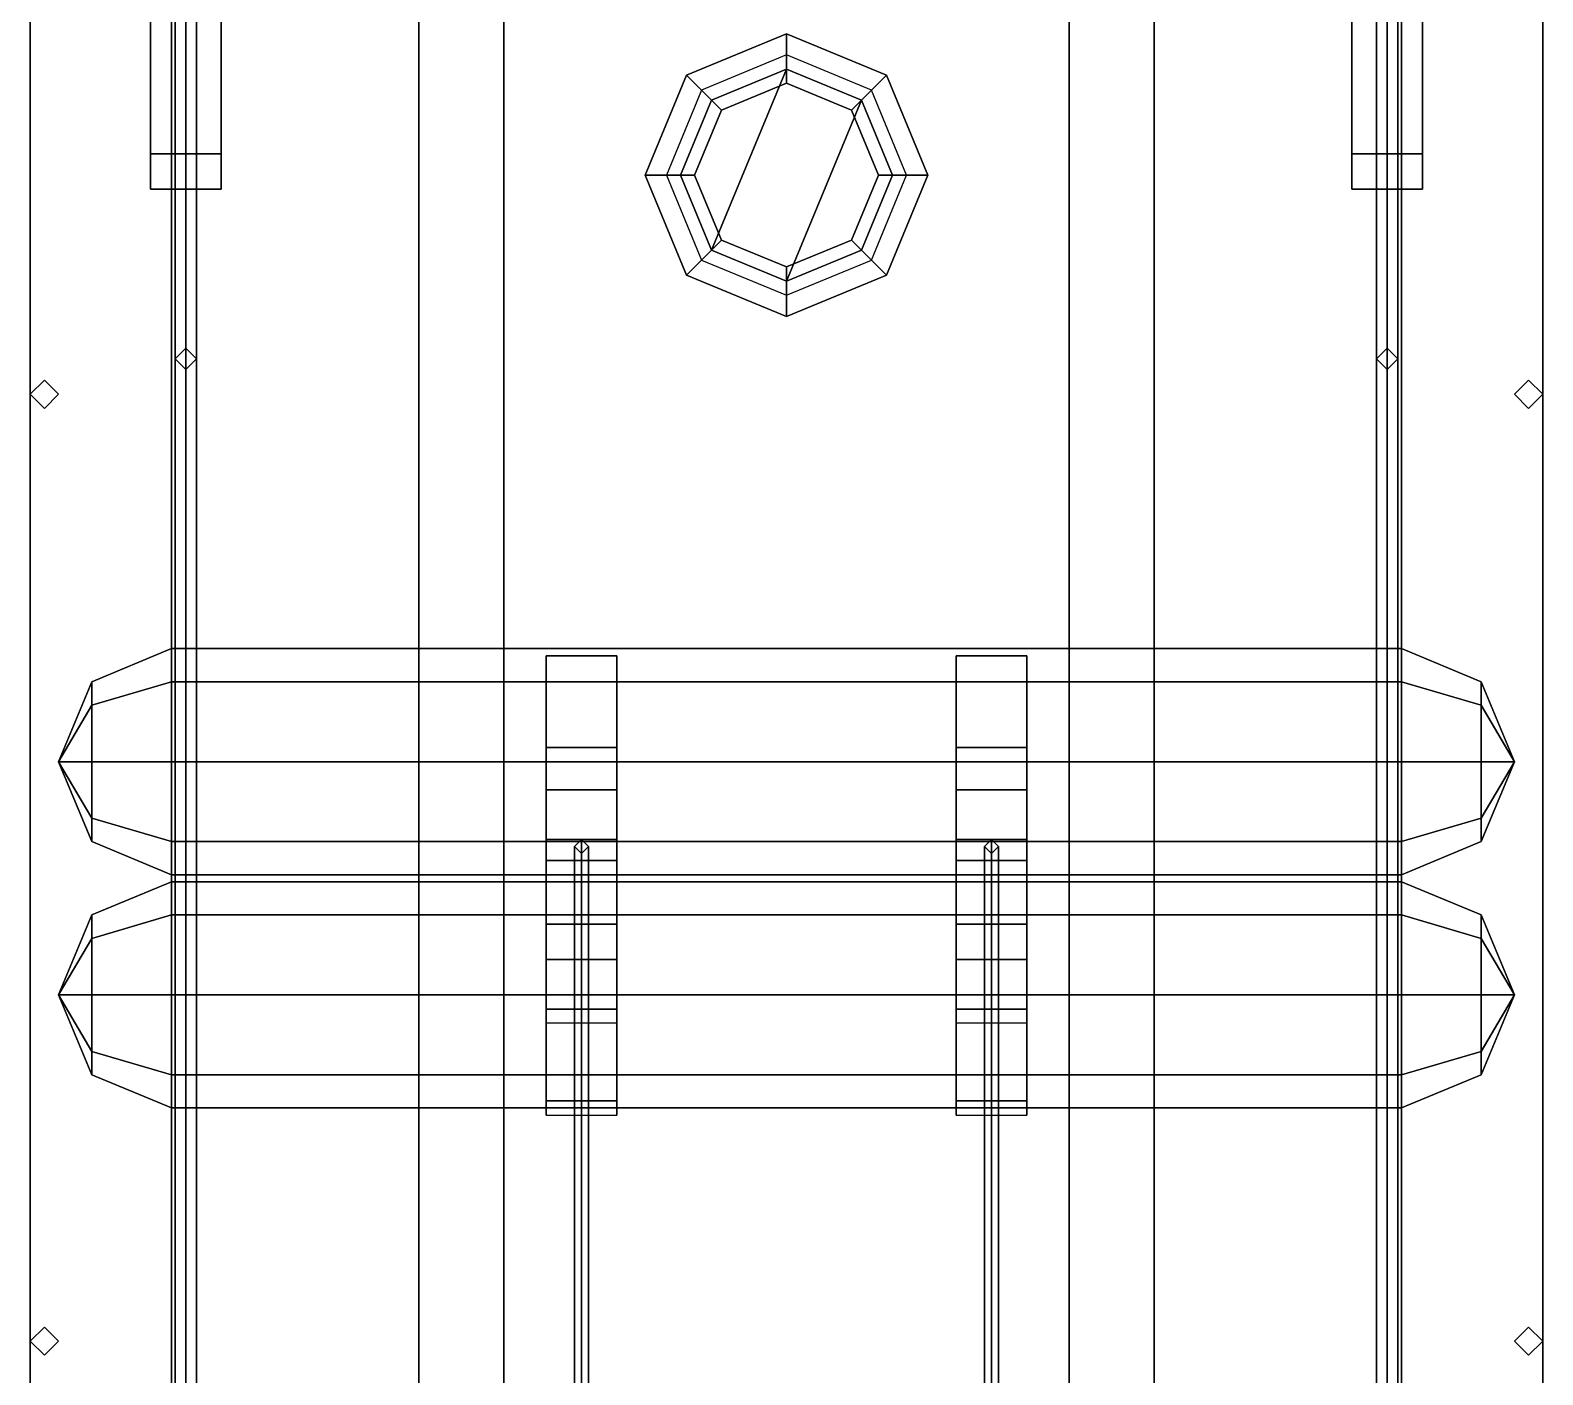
# Model space of a CAD drawing. Extents: x -1.3 to 1.3, y -5.5 to 5.5.
# Drawn here: x -1.07 to 1.07, y -0.697 to 1.205 of the extents above; entities that cross this region are included whole.
import ezdxf

# ---------------------------------------------------------------- set-up
doc = ezdxf.new("R2010")
doc.units = 0
doc.layers.get('0').update_dxf_attribs({"linetype": 'CONTINUOUS'})

msp = doc.modelspace()

# ---------------------------------------------------------------- linework, layer by layer
for points in [[(-0.52, 3.23, 3.45), (-0.52, -3.23, 3.45), (-0.52, -3.23, 3.5), (-0.52, 3.23, 3.5)], [(-0.4, 3.11, 3.45), (-0.4, -3.11, 3.45), (-0.52, -3.23, 3.45), (-0.52, 3.23, 3.45)], [(-0.52, 3.23, 3.5), (-0.52, -3.23, 3.5), (-0.4, -3.11, 3.5), (-0.4, 3.11, 3.5)], [(0.4, 3.11, 3.5), (0.4, -3.11, 3.5), (0.52, -3.23, 3.5), (0.52, 3.23, 3.5)], [(0.52, 3.23, 3.45), (0.52, -3.23, 3.45), (0.4, -3.11, 3.45), (0.4, 3.11, 3.45)], [(0.52, -3.23, 3.5), (0.52, -3.23, 3.45), (0.52, 3.23, 3.45), (0.52, 3.23, 3.5)], [(-1.07, 3.17, 0.8), (-1.07, -3.17, 0.8), (-1.07, -3.17, 3.23), (-1.07, 3.17, 3.23)], [(1.07, 3.17, 0.8), (1.07, -3.18, 0.8), (-1.07, -3.18, 0.8), (-1.07, 3.17, 0.8)], [(-1.07, 3.17, 3.23), (-1.07, -3.17, 3.23), (-0.87, -3.17, 3.42), (-0.87, 3.17, 3.42)], [(-0.87, 3.17, 3.42), (-0.87, -3.17, 3.42), (0.87, -3.17, 3.42), (0.87, 3.17, 3.42)], [(0.87, -3.17, 3.42), (1.07, -3.17, 3.23), (1.07, 3.17, 3.23), (0.87, 3.17, 3.42)], [(1.07, -3.17, 3.23), (1.07, -3.17, 0.8), (1.07, 3.17, 0.8), (1.07, 3.17, 3.23)], [(-0.4, -3.11, 3.5), (-0.4, -3.11, 3.45), (-0.4, 3.11, 3.45), (-0.4, 3.11, 3.5)], [(0.4, 3.11, 3.45), (0.4, -3.11, 3.45), (0.4, -3.11, 3.5), (0.4, 3.11, 3.5)], [(-0.85, 2.68, 3.955), (-0.865, 2.68, 3.94), (-0.865, -2.69, 3.94), (-0.85, -2.69, 3.955)], [(-0.865, 2.68, 3.94), (-0.85, 2.68, 3.925), (-0.85, -2.69, 3.925), (-0.865, -2.69, 3.94)], [(-0.835, 2.68, 3.94), (-0.85, 2.68, 3.955), (-0.85, -2.69, 3.955), (-0.835, -2.69, 3.94)], [(-0.85, 2.68, 3.925), (-0.835, 2.68, 3.94), (-0.835, -2.69, 3.94), (-0.85, -2.69, 3.925)], [(0.85, 2.68, 3.955), (0.835, 2.68, 3.94), (0.835, -2.69, 3.94), (0.85, -2.69, 3.955)], [(0.835, 2.68, 3.94), (0.85, 2.68, 3.925), (0.85, -2.69, 3.925), (0.835, -2.69, 3.94)], [(0.865, 2.68, 3.94), (0.85, 2.68, 3.955), (0.85, -2.69, 3.955), (0.865, -2.69, 3.94)], [(0.85, 2.68, 3.925), (0.865, 2.68, 3.94), (0.865, -2.69, 3.94), (0.85, -2.69, 3.925)], [(-0.9, 1.27, 0.63), (-0.9, 1.27, 0.55), (-0.9, 1.03, 0.43), (-0.9, 0.98, 0.48)], [(-0.8, 0.98, 0.48), (-0.8, 1.27, 0.63), (-0.9, 1.27, 0.63), (-0.9, 0.98, 0.48)], [(-0.9, 1.03, 0.43), (-0.9, 1.27, 0.55), (-0.8, 1.27, 0.55), (-0.8, 1.03, 0.43)], [(-0.8, 1.03, 0.43), (-0.8, 1.27, 0.55), (-0.8, 1.27, 0.63), (-0.8, 0.98, 0.48)], [(0.9, 0.98, 0.48), (0.9, 1.27, 0.63), (0.8, 1.27, 0.63), (0.8, 0.98, 0.48)], [(0.8, 1.27, 0.63), (0.8, 1.27, 0.55), (0.8, 1.03, 0.43), (0.8, 0.98, 0.48)], [(0.8, 1.03, 0.43), (0.8, 1.27, 0.55), (0.9, 1.27, 0.55), (0.9, 1.03, 0.43)], [(0.9, 1.03, 0.43), (0.9, 1.27, 0.55), (0.9, 1.27, 0.63), (0.9, 0.98, 0.48)], [(0, 1.2, 3.42), (-0.1414, 1.1414, 3.42), (-0.1414, 1.1414, 3.49), (0, 1.2, 3.49)], [(0, 1.2, 3.49), (-0.1414, 1.1414, 3.49), (-0.0919, 1.0919, 3.49), (0, 1.13, 3.49)], [(0.1414, 1.1414, 3.42), (0, 1.2, 3.42), (0, 1.2, 3.49), (0.1414, 1.1414, 3.49)], [(0.1414, 1.1414, 3.49), (0, 1.2, 3.49), (0, 1.13, 3.49), (0.0919, 1.0919, 3.49)], [(0, 1.17, 3.58), (-0.1202, 1.1202, 3.58), (-0.1061, 1.1061, 3.63), (0, 1.15, 3.63)], [(0.1202, 1.1202, 3.58), (0, 1.17, 3.58), (0, 1.15, 3.63), (0.1061, 1.1061, 3.63)], [(-0.1414, 1.1414, 3.42), (-0.2, 1, 3.42), (-0.2, 1, 3.49), (-0.1414, 1.1414, 3.49)], [(-0.1414, 1.1414, 3.49), (-0.2, 1, 3.49), (-0.13, 1, 3.49), (-0.0919, 1.0919, 3.49)], [(-0.1061, 1.1061, 3.63), (-0.15, 1, 3.63), (-0.1061, 0.8939, 3.63), (0, 1.15, 3.63)], [(0, 1.15, 3.63), (-0.1061, 0.8939, 3.63), (0, 0.85, 3.63), (0.1061, 1.1061, 3.63)], [(0.2, 1, 3.49), (0.1414, 1.1414, 3.49), (0.0919, 1.0919, 3.49), (0.13, 1, 3.49)], [(0.2, 1, 3.42), (0.1414, 1.1414, 3.42), (0.1414, 1.1414, 3.49), (0.2, 1, 3.49)], [(-0.1202, 1.1202, 3.58), (-0.17, 1, 3.58), (-0.15, 1, 3.63), (-0.1061, 1.1061, 3.63)], [(0, 1.13, 3.49), (-0.0919, 1.0919, 3.49), (-0.0919, 1.0919, 3.58), (0, 1.13, 3.58)], [(0.0919, 1.0919, 3.49), (0, 1.13, 3.49), (0, 1.13, 3.58), (0.0919, 1.0919, 3.58)], [(0.17, 1, 3.58), (0.1202, 1.1202, 3.58), (0.1061, 1.1061, 3.63), (0.15, 1, 3.63)], [(-0.0919, 1.0919, 3.49), (-0.13, 1, 3.49), (-0.13, 1, 3.58), (-0.0919, 1.0919, 3.58)], [(0.1061, 1.1061, 3.63), (0, 0.85, 3.63), (0.1061, 0.8939, 3.63), (0.15, 1, 3.63)], [(0.13, 1, 3.49), (0.0919, 1.0919, 3.49), (0.0919, 1.0919, 3.58), (0.13, 1, 3.58)], [(-0.9, 0.98, 0.48), (-0.9, 1.03, 0.43), (-0.8, 1.03, 0.43), (-0.8, 0.98, 0.48)], [(0.8, 0.98, 0.48), (0.8, 1.03, 0.43), (0.9, 1.03, 0.43), (0.9, 0.98, 0.48)], [(-0.2, 1, 3.42), (-0.1414, 0.8586, 3.42), (-0.1414, 0.8586, 3.49), (-0.2, 1, 3.49)], [(-0.2, 1, 3.49), (-0.1414, 0.8586, 3.49), (-0.0919, 0.9081, 3.49), (-0.13, 1, 3.49)], [(-0.17, 1, 3.58), (-0.1202, 0.8798, 3.58), (-0.1061, 0.8939, 3.63), (-0.15, 1, 3.63)], [(-0.13, 1, 3.49), (-0.0919, 0.9081, 3.49), (-0.0919, 0.9081, 3.58), (-0.13, 1, 3.58)], [(0.0919, 0.9081, 3.49), (0.13, 1, 3.49), (0.13, 1, 3.58), (0.0919, 0.9081, 3.58)], [(0.1414, 0.8586, 3.49), (0.2, 1, 3.49), (0.13, 1, 3.49), (0.0919, 0.9081, 3.49)], [(0.1202, 0.8798, 3.58), (0.17, 1, 3.58), (0.15, 1, 3.63), (0.1061, 0.8939, 3.63)], [(0.1414, 0.8586, 3.42), (0.2, 1, 3.42), (0.2, 1, 3.49), (0.1414, 0.8586, 3.49)], [(-0.1414, 0.8586, 3.49), (0, 0.8, 3.49), (0, 0.87, 3.49), (-0.0919, 0.9081, 3.49)], [(-0.0919, 0.9081, 3.49), (0, 0.87, 3.49), (0, 0.87, 3.58), (-0.0919, 0.9081, 3.58)], [(0, 0.87, 3.49), (0.0919, 0.9081, 3.49), (0.0919, 0.9081, 3.58), (0, 0.87, 3.58)], [(0, 0.8, 3.49), (0.1414, 0.8586, 3.49), (0.0919, 0.9081, 3.49), (0, 0.87, 3.49)], [(-0.1202, 0.8798, 3.58), (0, 0.83, 3.58), (0, 0.85, 3.63), (-0.1061, 0.8939, 3.63)], [(0, 0.83, 3.58), (0.1202, 0.8798, 3.58), (0.1061, 0.8939, 3.63), (0, 0.85, 3.63)], [(-1.07, 0.87, 0.67), (-1.07, -0.88, 0.67), (-1.07, -0.88, 0.6), (-1.07, 0.87, 0.6)], [(-1.07, 0.87, 0.6), (-1.07, -0.88, 0.6), (-1.07, -0.88, 0.67), (-1.07, 0.87, 0.67)], [(-1.07, 0.87, 0.41), (-1.07, -0.88, 0.41), (-1.07, -0.88, 0.48), (-1.07, 0.87, 0.48)], [(-1.07, 0.87, 0.48), (-1.07, -0.88, 0.48), (-1.07, -0.88, 0.41), (-1.07, 0.87, 0.41)], [(-1.07, 0.87, 0.19), (-1.07, -0.88, 0.19), (-1.07, -0.88, 0.26), (-1.07, 0.87, 0.26)], [(-1.07, 0.87, 0.26), (-1.07, -0.88, 0.26), (-1.07, -0.88, 0.19), (-1.07, 0.87, 0.19)], [(-0.1414, 0.8586, 3.42), (0, 0.8, 3.42), (0, 0.8, 3.49), (-0.1414, 0.8586, 3.49)], [(0, 0.8, 3.42), (0.1414, 0.8586, 3.42), (0.1414, 0.8586, 3.49), (0, 0.8, 3.49)], [(1.07, 0.87, 0.26), (1.07, -0.88, 0.26), (1.07, -0.88, 0.19), (1.07, 0.87, 0.19)], [(1.07, 0.87, 0.19), (1.07, -0.88, 0.19), (1.07, -0.88, 0.26), (1.07, 0.87, 0.26)], [(1.07, 0.87, 0.48), (1.07, -0.88, 0.48), (1.07, -0.88, 0.41), (1.07, 0.87, 0.41)], [(1.07, 0.87, 0.41), (1.07, -0.88, 0.41), (1.07, -0.88, 0.48), (1.07, 0.87, 0.48)], [(1.07, 0.87, 0.6), (1.07, -0.88, 0.6), (1.07, -0.88, 0.67), (1.07, 0.87, 0.67)], [(1.07, 0.87, 0.67), (1.07, -0.88, 0.67), (1.07, -0.88, 0.6), (1.07, 0.87, 0.6)], [(-0.85, 0.755, 3.42), (-0.865, 0.74, 3.42), (-0.865, 0.74, 3.94), (-0.85, 0.755, 3.925)], [(-0.835, 0.74, 3.42), (-0.85, 0.755, 3.42), (-0.85, 0.755, 3.925), (-0.835, 0.74, 3.94)], [(0.85, 0.755, 3.42), (0.835, 0.74, 3.42), (0.835, 0.74, 3.94), (0.85, 0.755, 3.925)], [(0.865, 0.74, 3.42), (0.85, 0.755, 3.42), (0.85, 0.755, 3.925), (0.865, 0.74, 3.94)], [(-0.865, 0.74, 3.42), (-0.85, 0.725, 3.42), (-0.85, 0.725, 3.925), (-0.865, 0.74, 3.94)], [(-0.85, 0.725, 3.42), (-0.835, 0.74, 3.42), (-0.835, 0.74, 3.94), (-0.85, 0.725, 3.925)], [(0.835, 0.74, 3.42), (0.85, 0.725, 3.42), (0.85, 0.725, 3.925), (0.835, 0.74, 3.94)], [(0.85, 0.725, 3.42), (0.865, 0.74, 3.42), (0.865, 0.74, 3.94), (0.85, 0.725, 3.925)], [(-1.05, 0.71, 0.19), (-1.07, 0.69, 0.19), (-1.07, 0.69, 0.8), (-1.05, 0.71, 0.8)], [(-1.03, 0.69, 0.19), (-1.05, 0.71, 0.19), (-1.05, 0.71, 0.8), (-1.03, 0.69, 0.8)], [(1.05, 0.71, 0.19), (1.03, 0.69, 0.19), (1.03, 0.69, 0.8), (1.05, 0.71, 0.8)], [(1.07, 0.69, 0.19), (1.05, 0.71, 0.19), (1.05, 0.71, 0.8), (1.07, 0.69, 0.8)], [(-1.07, 0.69, 0.19), (-1.05, 0.67, 0.19), (-1.05, 0.67, 0.8), (-1.07, 0.69, 0.8)], [(-1.05, 0.67, 0.19), (-1.03, 0.69, 0.19), (-1.03, 0.69, 0.8), (-1.05, 0.67, 0.8)], [(1.03, 0.69, 0.19), (1.05, 0.67, 0.19), (1.05, 0.67, 0.8), (1.03, 0.69, 0.8)], [(1.05, 0.67, 0.19), (1.07, 0.69, 0.19), (1.07, 0.69, 0.8), (1.05, 0.67, 0.8)], [(-0.9831, 0.2831, 0.44), (-0.87, 0.33, 0.44), (-0.87, 0.2831, 0.3269), (-0.9831, 0.25, 0.36)], [(-0.9831, 0.25, 0.52), (-0.87, 0.2831, 0.5531), (-0.87, 0.33, 0.44), (-0.9831, 0.2831, 0.44)], [(0.87, 0.2831, 0.5531), (0.87, 0.33, 0.44), (-0.87, 0.33, 0.44), (-0.87, 0.2831, 0.5531)], [(0.87, 0.33, 0.44), (0.87, 0.2831, 0.3269), (-0.87, 0.2831, 0.3269), (-0.87, 0.33, 0.44)], [(0.9831, 0.2831, 0.44), (0.87, 0.33, 0.44), (0.87, 0.2831, 0.5531), (0.9831, 0.25, 0.52)], [(0.9831, 0.25, 0.36), (0.87, 0.2831, 0.3269), (0.87, 0.33, 0.44), (0.9831, 0.2831, 0.44)], [(-0.34, 0.32, 3.51), (-0.34, -0.31, 3.51), (-0.34, -0.11, 3.6), (-0.34, 0.13, 3.57)], [(-0.24, 0.13, 3.57), (-0.24, 0.32, 3.51), (-0.34, 0.32, 3.51), (-0.34, 0.13, 3.57)], [(-0.34, 0.32, 3.42), (-0.34, 0.19, 3.42), (-0.34, 0.19, 3.51), (-0.34, 0.32, 3.51)], [(-0.24, 0.32, 3.51), (-0.24, 0.32, 3.42), (-0.34, 0.32, 3.42), (-0.34, 0.32, 3.51)], [(-0.24, -0.11, 3.6), (-0.24, -0.31, 3.51), (-0.24, 0.32, 3.51), (-0.24, 0.13, 3.57)], [(-0.24, 0.19, 3.51), (-0.24, 0.19, 3.42), (-0.24, 0.32, 3.42), (-0.24, 0.32, 3.51)], [(0.24, 0.32, 3.51), (0.24, -0.31, 3.51), (0.24, -0.11, 3.6), (0.24, 0.13, 3.57)], [(0.34, 0.13, 3.57), (0.34, 0.32, 3.51), (0.24, 0.32, 3.51), (0.24, 0.13, 3.57)], [(0.34, 0.32, 3.51), (0.34, 0.32, 3.42), (0.24, 0.32, 3.42), (0.24, 0.32, 3.51)], [(0.24, 0.32, 3.42), (0.24, 0.19, 3.42), (0.24, 0.19, 3.51), (0.24, 0.32, 3.51)], [(0.34, -0.11, 3.6), (0.34, -0.31, 3.51), (0.34, 0.32, 3.51), (0.34, 0.13, 3.57)], [(0.34, 0.19, 3.51), (0.34, 0.19, 3.42), (0.34, 0.32, 3.42), (0.34, 0.32, 3.51)], [(-1.03, 0.17, 0.44), (-0.9831, 0.2831, 0.44), (-0.9831, 0.25, 0.36), (-1.03, 0.17, 0.44)], [(-1.03, 0.17, 0.44), (-0.9831, 0.25, 0.52), (-0.9831, 0.2831, 0.44), (-1.03, 0.17, 0.44)], [(-0.9831, 0.25, 0.36), (-0.87, 0.2831, 0.3269), (-0.87, 0.17, 0.28), (-0.9831, 0.17, 0.3269)], [(-0.9831, 0.17, 0.5531), (-0.87, 0.17, 0.6), (-0.87, 0.2831, 0.5531), (-0.9831, 0.25, 0.52)], [(0.87, 0.17, 0.6), (0.87, 0.2831, 0.5531), (-0.87, 0.2831, 0.5531), (-0.87, 0.17, 0.6)], [(0.87, 0.2831, 0.3269), (0.87, 0.17, 0.28), (-0.87, 0.17, 0.28), (-0.87, 0.2831, 0.3269)], [(0.9831, 0.25, 0.52), (0.87, 0.2831, 0.5531), (0.87, 0.17, 0.6), (0.9831, 0.17, 0.5531)], [(0.9831, 0.17, 0.3269), (0.87, 0.17, 0.28), (0.87, 0.2831, 0.3269), (0.9831, 0.25, 0.36)], [(1.03, 0.17, 0.44), (0.9831, 0.2831, 0.44), (0.9831, 0.25, 0.52), (1.03, 0.17, 0.44)], [(1.03, 0.17, 0.44), (0.9831, 0.25, 0.36), (0.9831, 0.2831, 0.44), (1.03, 0.17, 0.44)], [(-1.03, 0.17, 0.44), (-0.9831, 0.25, 0.36), (-0.9831, 0.17, 0.3269), (-1.03, 0.17, 0.44)], [(-1.03, 0.17, 0.44), (-0.9831, 0.17, 0.5531), (-0.9831, 0.25, 0.52), (-1.03, 0.17, 0.44)], [(1.03, 0.17, 0.44), (0.9831, 0.25, 0.52), (0.9831, 0.17, 0.5531), (1.03, 0.17, 0.44)], [(1.03, 0.17, 0.44), (0.9831, 0.17, 0.3269), (0.9831, 0.25, 0.36), (1.03, 0.17, 0.44)], [(-0.24, 0.19, 3.51), (-0.24, -0.18, 3.51), (-0.34, -0.18, 3.51), (-0.34, 0.19, 3.51)], [(-0.34, 0.19, 3.51), (-0.34, 0.19, 3.42), (-0.24, 0.19, 3.42), (-0.24, 0.19, 3.51)], [(0.34, 0.19, 3.51), (0.34, -0.18, 3.51), (0.24, -0.18, 3.51), (0.24, 0.19, 3.51)], [(0.24, 0.19, 3.51), (0.24, 0.19, 3.42), (0.34, 0.19, 3.42), (0.34, 0.19, 3.51)], [(-1.03, 0.17, 0.44), (-0.9831, 0.17, 0.3269), (-0.9831, 0.09, 0.36), (-1.03, 0.17, 0.44)], [(-1.03, 0.17, 0.44), (-0.9831, 0.09, 0.36), (-0.9831, 0.0569, 0.44), (-1.03, 0.17, 0.44)], [(-1.03, 0.17, 0.44), (-0.9831, 0.0569, 0.44), (-0.9831, 0.09, 0.52), (-1.03, 0.17, 0.44)], [(-1.03, 0.17, 0.44), (-0.9831, 0.09, 0.52), (-0.9831, 0.17, 0.5531), (-1.03, 0.17, 0.44)], [(-0.9831, 0.17, 0.3269), (-0.87, 0.17, 0.28), (-0.87, 0.0569, 0.3269), (-0.9831, 0.09, 0.36)], [(-0.9831, 0.09, 0.52), (-0.87, 0.0569, 0.5531), (-0.87, 0.17, 0.6), (-0.9831, 0.17, 0.5531)], [(0.87, 0.0569, 0.5531), (0.87, 0.17, 0.6), (-0.87, 0.17, 0.6), (-0.87, 0.0569, 0.5531)], [(0.87, 0.17, 0.28), (0.87, 0.0569, 0.3269), (-0.87, 0.0569, 0.3269), (-0.87, 0.17, 0.28)], [(0.9831, 0.17, 0.5531), (0.87, 0.17, 0.6), (0.87, 0.0569, 0.5531), (0.9831, 0.09, 0.52)], [(0.9831, 0.09, 0.36), (0.87, 0.0569, 0.3269), (0.87, 0.17, 0.28), (0.9831, 0.17, 0.3269)], [(1.03, 0.17, 0.44), (0.9831, 0.17, 0.5531), (0.9831, 0.09, 0.52), (1.03, 0.17, 0.44)], [(1.03, 0.17, 0.44), (0.9831, 0.09, 0.52), (0.9831, 0.0569, 0.44), (1.03, 0.17, 0.44)], [(1.03, 0.17, 0.44), (0.9831, 0.0569, 0.44), (0.9831, 0.09, 0.36), (1.03, 0.17, 0.44)], [(1.03, 0.17, 0.44), (0.9831, 0.09, 0.36), (0.9831, 0.17, 0.3269), (1.03, 0.17, 0.44)], [(-0.24, 0.06, 3.69), (-0.24, 0.13, 3.57), (-0.34, 0.13, 3.57), (-0.34, 0.06, 3.69)], [(-0.34, 0.13, 3.57), (-0.34, -0.11, 3.6), (-0.34, -0.06, 3.69), (-0.34, 0.06, 3.69)], [(-0.24, -0.06, 3.69), (-0.24, -0.11, 3.6), (-0.24, 0.13, 3.57), (-0.24, 0.06, 3.69)], [(0.34, 0.06, 3.69), (0.34, 0.13, 3.57), (0.24, 0.13, 3.57), (0.24, 0.06, 3.69)], [(0.24, 0.13, 3.57), (0.24, -0.11, 3.6), (0.24, -0.06, 3.69), (0.24, 0.06, 3.69)], [(0.34, -0.06, 3.69), (0.34, -0.11, 3.6), (0.34, 0.13, 3.57), (0.34, 0.06, 3.69)], [(-0.9831, 0.09, 0.36), (-0.87, 0.0569, 0.3269), (-0.87, 0.01, 0.44), (-0.9831, 0.0569, 0.44)], [(-0.9831, 0.0569, 0.44), (-0.87, 0.01, 0.44), (-0.87, 0.0569, 0.5531), (-0.9831, 0.09, 0.52)], [(0.9831, 0.09, 0.52), (0.87, 0.0569, 0.5531), (0.87, 0.01, 0.44), (0.9831, 0.0569, 0.44)], [(0.9831, 0.0569, 0.44), (0.87, 0.01, 0.44), (0.87, 0.0569, 0.3269), (0.9831, 0.09, 0.36)], [(0.87, 0.01, 0.44), (0.87, 0.0569, 0.5531), (-0.87, 0.0569, 0.5531), (-0.87, 0.01, 0.44)], [(0.87, 0.0569, 0.3269), (0.87, 0.01, 0.44), (-0.87, 0.01, 0.44), (-0.87, 0.0569, 0.3269)], [(-0.24, 0.03, 3.81), (-0.24, 0.06, 3.69), (-0.34, 0.06, 3.69), (-0.34, 0.03, 3.81)], [(-0.34, 0.06, 3.69), (-0.34, -0.06, 3.69), (-0.34, -0.06, 3.81), (-0.34, 0.03, 3.81)], [(-0.29, 0.06, 3.7), (-0.3, 0.05, 3.7), (-0.3, -0.9, 4.48), (-0.29, -0.89, 4.48)], [(-0.3, 0.05, 3.7), (-0.29, 0.04, 3.7), (-0.29, -0.91, 4.48), (-0.3, -0.9, 4.48)], [(-0.28, 0.05, 3.7), (-0.29, 0.06, 3.7), (-0.29, -0.89, 4.48), (-0.28, -0.9, 4.48)], [(-0.29, 0.04, 3.7), (-0.28, 0.05, 3.7), (-0.28, -0.9, 4.48), (-0.29, -0.91, 4.48)], [(-0.24, -0.06, 3.81), (-0.24, -0.06, 3.69), (-0.24, 0.06, 3.69), (-0.24, 0.03, 3.81)], [(0.24, 0.06, 3.69), (0.24, -0.06, 3.69), (0.24, -0.06, 3.81), (0.24, 0.03, 3.81)], [(0.34, 0.03, 3.81), (0.34, 0.06, 3.69), (0.24, 0.06, 3.69), (0.24, 0.03, 3.81)], [(0.29, 0.06, 3.7), (0.28, 0.05, 3.7), (0.28, -0.9, 4.48), (0.29, -0.89, 4.48)], [(0.28, 0.05, 3.7), (0.29, 0.04, 3.7), (0.29, -0.91, 4.48), (0.28, -0.9, 4.48)], [(0.3, 0.05, 3.7), (0.29, 0.06, 3.7), (0.29, -0.89, 4.48), (0.3, -0.9, 4.48)], [(0.29, 0.04, 3.7), (0.3, 0.05, 3.7), (0.3, -0.9, 4.48), (0.29, -0.91, 4.48)], [(0.34, -0.06, 3.81), (0.34, -0.06, 3.69), (0.34, 0.06, 3.69), (0.34, 0.03, 3.81)], [(-0.34, 0.03, 3.81), (-0.34, -0.06, 3.81), (-0.24, -0.06, 3.81), (-0.24, 0.03, 3.81)], [(0.24, 0.03, 3.81), (0.24, -0.06, 3.81), (0.34, -0.06, 3.81), (0.34, 0.03, 3.81)], [(-0.9831, -0.0469, 0.44), (-0.87, 0, 0.44), (-0.87, -0.0469, 0.3269), (-0.9831, -0.08, 0.36)], [(-0.9831, -0.08, 0.52), (-0.87, -0.0469, 0.5531), (-0.87, 0, 0.44), (-0.9831, -0.0469, 0.44)], [(0.87, -0.0469, 0.5531), (0.87, 0, 0.44), (-0.87, 0, 0.44), (-0.87, -0.0469, 0.5531)], [(0.87, 0, 0.44), (0.87, -0.0469, 0.3269), (-0.87, -0.0469, 0.3269), (-0.87, 0, 0.44)], [(0.9831, -0.0469, 0.44), (0.87, 0, 0.44), (0.87, -0.0469, 0.5531), (0.9831, -0.08, 0.52)], [(0.9831, -0.08, 0.36), (0.87, -0.0469, 0.3269), (0.87, 0, 0.44), (0.9831, -0.0469, 0.44)], [(-1.03, -0.16, 0.44), (-0.9831, -0.0469, 0.44), (-0.9831, -0.08, 0.36), (-1.03, -0.16, 0.44)], [(-1.03, -0.16, 0.44), (-0.9831, -0.08, 0.52), (-0.9831, -0.0469, 0.44), (-1.03, -0.16, 0.44)], [(-0.9831, -0.08, 0.36), (-0.87, -0.0469, 0.3269), (-0.87, -0.16, 0.28), (-0.9831, -0.16, 0.3269)], [(-0.9831, -0.16, 0.5531), (-0.87, -0.16, 0.6), (-0.87, -0.0469, 0.5531), (-0.9831, -0.08, 0.52)], [(0.87, -0.16, 0.6), (0.87, -0.0469, 0.5531), (-0.87, -0.0469, 0.5531), (-0.87, -0.16, 0.6)], [(0.87, -0.0469, 0.3269), (0.87, -0.16, 0.28), (-0.87, -0.16, 0.28), (-0.87, -0.0469, 0.3269)], [(-0.34, -0.06, 3.69), (-0.34, -0.11, 3.6), (-0.24, -0.11, 3.6), (-0.24, -0.06, 3.69)], [(-0.34, -0.06, 3.81), (-0.34, -0.06, 3.69), (-0.24, -0.06, 3.69), (-0.24, -0.06, 3.81)], [(0.24, -0.06, 3.81), (0.24, -0.06, 3.69), (0.34, -0.06, 3.69), (0.34, -0.06, 3.81)], [(0.24, -0.06, 3.69), (0.24, -0.11, 3.6), (0.34, -0.11, 3.6), (0.34, -0.06, 3.69)], [(0.9831, -0.08, 0.52), (0.87, -0.0469, 0.5531), (0.87, -0.16, 0.6), (0.9831, -0.16, 0.5531)], [(0.9831, -0.16, 0.3269), (0.87, -0.16, 0.28), (0.87, -0.0469, 0.3269), (0.9831, -0.08, 0.36)], [(1.03, -0.16, 0.44), (0.9831, -0.0469, 0.44), (0.9831, -0.08, 0.52), (1.03, -0.16, 0.44)], [(1.03, -0.16, 0.44), (0.9831, -0.08, 0.36), (0.9831, -0.0469, 0.44), (1.03, -0.16, 0.44)], [(-1.03, -0.16, 0.44), (-0.9831, -0.08, 0.36), (-0.9831, -0.16, 0.3269), (-1.03, -0.16, 0.44)], [(-1.03, -0.16, 0.44), (-0.9831, -0.16, 0.5531), (-0.9831, -0.08, 0.52), (-1.03, -0.16, 0.44)], [(1.03, -0.16, 0.44), (0.9831, -0.08, 0.52), (0.9831, -0.16, 0.5531), (1.03, -0.16, 0.44)], [(1.03, -0.16, 0.44), (0.9831, -0.16, 0.3269), (0.9831, -0.08, 0.36), (1.03, -0.16, 0.44)], [(-0.34, -0.11, 3.6), (-0.34, -0.31, 3.51), (-0.24, -0.31, 3.51), (-0.24, -0.11, 3.6)], [(0.24, -0.11, 3.6), (0.24, -0.31, 3.51), (0.34, -0.31, 3.51), (0.34, -0.11, 3.6)], [(-1.03, -0.16, 0.44), (-0.9831, -0.16, 0.3269), (-0.9831, -0.24, 0.36), (-1.03, -0.16, 0.44)], [(-1.03, -0.16, 0.44), (-0.9831, -0.24, 0.36), (-0.9831, -0.2731, 0.44), (-1.03, -0.16, 0.44)], [(-1.03, -0.16, 0.44), (-0.9831, -0.2731, 0.44), (-0.9831, -0.24, 0.52), (-1.03, -0.16, 0.44)], [(-1.03, -0.16, 0.44), (-0.9831, -0.24, 0.52), (-0.9831, -0.16, 0.5531), (-1.03, -0.16, 0.44)], [(-0.9831, -0.16, 0.3269), (-0.87, -0.16, 0.28), (-0.87, -0.2731, 0.3269), (-0.9831, -0.24, 0.36)], [(-0.9831, -0.24, 0.52), (-0.87, -0.2731, 0.5531), (-0.87, -0.16, 0.6), (-0.9831, -0.16, 0.5531)], [(0.87, -0.2731, 0.5531), (0.87, -0.16, 0.6), (-0.87, -0.16, 0.6), (-0.87, -0.2731, 0.5531)], [(0.87, -0.16, 0.28), (0.87, -0.2731, 0.3269), (-0.87, -0.2731, 0.3269), (-0.87, -0.16, 0.28)], [(0.9831, -0.16, 0.5531), (0.87, -0.16, 0.6), (0.87, -0.2731, 0.5531), (0.9831, -0.24, 0.52)], [(0.9831, -0.24, 0.36), (0.87, -0.2731, 0.3269), (0.87, -0.16, 0.28), (0.9831, -0.16, 0.3269)], [(1.03, -0.16, 0.44), (0.9831, -0.16, 0.5531), (0.9831, -0.24, 0.52), (1.03, -0.16, 0.44)], [(1.03, -0.16, 0.44), (0.9831, -0.24, 0.52), (0.9831, -0.2731, 0.44), (1.03, -0.16, 0.44)], [(1.03, -0.16, 0.44), (0.9831, -0.2731, 0.44), (0.9831, -0.24, 0.36), (1.03, -0.16, 0.44)], [(1.03, -0.16, 0.44), (0.9831, -0.24, 0.36), (0.9831, -0.16, 0.3269), (1.03, -0.16, 0.44)], [(-0.24, -0.18, 3.51), (-0.24, -0.2, 3.42), (-0.34, -0.2, 3.42), (-0.34, -0.18, 3.51)], [(-0.34, -0.2, 3.42), (-0.34, -0.33, 3.42), (-0.34, -0.31, 3.51), (-0.34, -0.18, 3.51)], [(-0.24, -0.31, 3.51), (-0.24, -0.33, 3.42), (-0.24, -0.2, 3.42), (-0.24, -0.18, 3.51)], [(0.24, -0.2, 3.42), (0.24, -0.33, 3.42), (0.24, -0.31, 3.51), (0.24, -0.18, 3.51)], [(0.34, -0.18, 3.51), (0.34, -0.2, 3.42), (0.24, -0.2, 3.42), (0.24, -0.18, 3.51)], [(0.34, -0.31, 3.51), (0.34, -0.33, 3.42), (0.34, -0.2, 3.42), (0.34, -0.18, 3.51)], [(-0.9831, -0.24, 0.36), (-0.87, -0.2731, 0.3269), (-0.87, -0.32, 0.44), (-0.9831, -0.2731, 0.44)], [(-0.9831, -0.2731, 0.44), (-0.87, -0.32, 0.44), (-0.87, -0.2731, 0.5531), (-0.9831, -0.24, 0.52)], [(0.9831, -0.24, 0.52), (0.87, -0.2731, 0.5531), (0.87, -0.32, 0.44), (0.9831, -0.2731, 0.44)], [(0.9831, -0.2731, 0.44), (0.87, -0.32, 0.44), (0.87, -0.2731, 0.3269), (0.9831, -0.24, 0.36)], [(0.87, -0.32, 0.44), (0.87, -0.2731, 0.5531), (-0.87, -0.2731, 0.5531), (-0.87, -0.32, 0.44)], [(0.87, -0.2731, 0.3269), (0.87, -0.32, 0.44), (-0.87, -0.32, 0.44), (-0.87, -0.2731, 0.3269)], [(-0.34, -0.31, 3.51), (-0.34, -0.33, 3.42), (-0.24, -0.33, 3.42), (-0.24, -0.31, 3.51)], [(0.24, -0.31, 3.51), (0.24, -0.33, 3.42), (0.34, -0.33, 3.42), (0.34, -0.31, 3.51)], [(-1.05, -0.63, 0.19), (-1.07, -0.65, 0.19), (-1.07, -0.65, 0.8), (-1.05, -0.63, 0.8)], [(-1.03, -0.65, 0.19), (-1.05, -0.63, 0.19), (-1.05, -0.63, 0.8), (-1.03, -0.65, 0.8)], [(1.05, -0.63, 0.19), (1.03, -0.65, 0.19), (1.03, -0.65, 0.8), (1.05, -0.63, 0.8)], [(1.07, -0.65, 0.19), (1.05, -0.63, 0.19), (1.05, -0.63, 0.8), (1.07, -0.65, 0.8)], [(-1.07, -0.65, 0.19), (-1.05, -0.67, 0.19), (-1.05, -0.67, 0.8), (-1.07, -0.65, 0.8)], [(-1.05, -0.67, 0.19), (-1.03, -0.65, 0.19), (-1.03, -0.65, 0.8), (-1.05, -0.67, 0.8)], [(1.03, -0.65, 0.19), (1.05, -0.67, 0.19), (1.05, -0.67, 0.8), (1.03, -0.65, 0.8)], [(1.05, -0.67, 0.19), (1.07, -0.65, 0.19), (1.07, -0.65, 0.8), (1.05, -0.67, 0.8)]]:
    msp.add_3dface(points)

doc.saveas('drawing.dxf')
